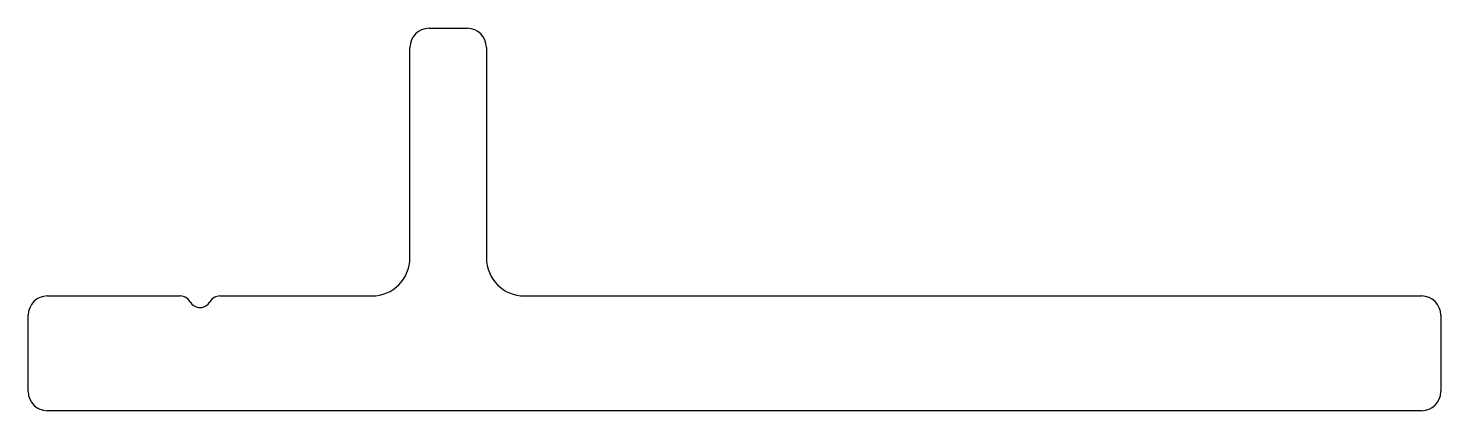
# Model space of a CAD drawing. Extents: x 703.6 to 740.6, y 622.7 to 632.7.
import ezdxf

# ---------------------------------------------------------------- set-up
doc = ezdxf.new("R2010")
doc.units = 0
doc.layers.get('0').update_dxf_attribs({"linetype": 'CONTINUOUS'})

msp = doc.modelspace()

# ---------------------------------------------------------------- linework, layer by layer
at = {"color": 7}
for p, q in [((714.073, 632.658), (715.073, 632.658)), ((713.573, 626.658), (713.573, 632.158)), ((715.573, 632.158), (715.573, 626.658)), ((704.073, 625.658), (707.554, 625.658)), ((708.593, 625.658), (712.573, 625.658)), ((716.573, 625.658), (740.073, 625.658)), ((703.573, 623.158), (703.573, 625.158)), ((740.573, 625.158), (740.573, 623.158)), ((740.073, 622.658), (704.073, 622.658))]:
    msp.add_line(p, q, dxfattribs=at)
for centre, radius, start, end in [((714.073, 632.158), 0.5, 90, 180), ((715.073, 632.158), 0.5, 0, 90), ((712.573, 626.658), 1, 270, 0), ((716.573, 626.658), 1, 180, 270), ((704.073, 625.158), 0.5, 90, 180), ((707.554, 625.358), 0.3, 30, 90), ((708.073, 625.658), 0.3, 210, 330), ((708.593, 625.358), 0.3, 90, 150), ((740.073, 625.158), 0.5, 0, 90), ((704.073, 623.158), 0.5, 180, 270), ((740.073, 623.158), 0.5, 270, 0)]:
    msp.add_arc(centre, radius, start, end, dxfattribs=at)

doc.saveas('drawing.dxf')
